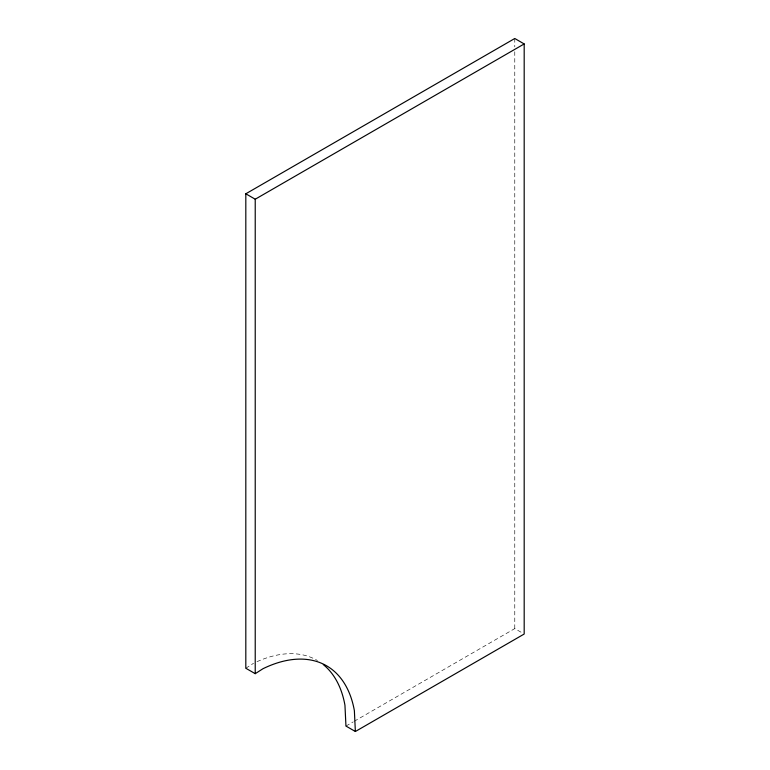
<?xml version="1.0" encoding="UTF-8"?>
<svg xmlns="http://www.w3.org/2000/svg" width="770" height="770" viewBox="0 0 770 770"><rect width="100%" height="100%" fill="white"/><g stroke="black" fill="none" stroke-linecap="round" stroke-linejoin="round"><path stroke-width="0.58" stroke-dasharray="3.85 2.89" d="M245.813 668.245L253.571 663.278M345.951 726.062L353.209 721.875M354.239 721.278L514.774 628.599L522.31 632.94M514.774 38.5L514.774 46.912M514.774 51.725L514.774 628.599M256.968 661.69A142.642 82.352 -60 0 1 317.452 660.544"/><path stroke-width="1.16" d="M255.226 673.683L262.984 668.716A142.642 82.352 -60 0 1 354.373 710.681L355.365 731.5L524.187 634.028L524.187 43.938L514.774 38.5L245.813 193.79L245.813 668.245L255.226 673.683L255.226 199.218L524.187 43.938M245.813 193.79L255.226 199.218M355.365 731.5L345.951 726.062L344.95 705.243A142.642 82.352 -60 0 0 323.294 664.587"/></g></svg>
